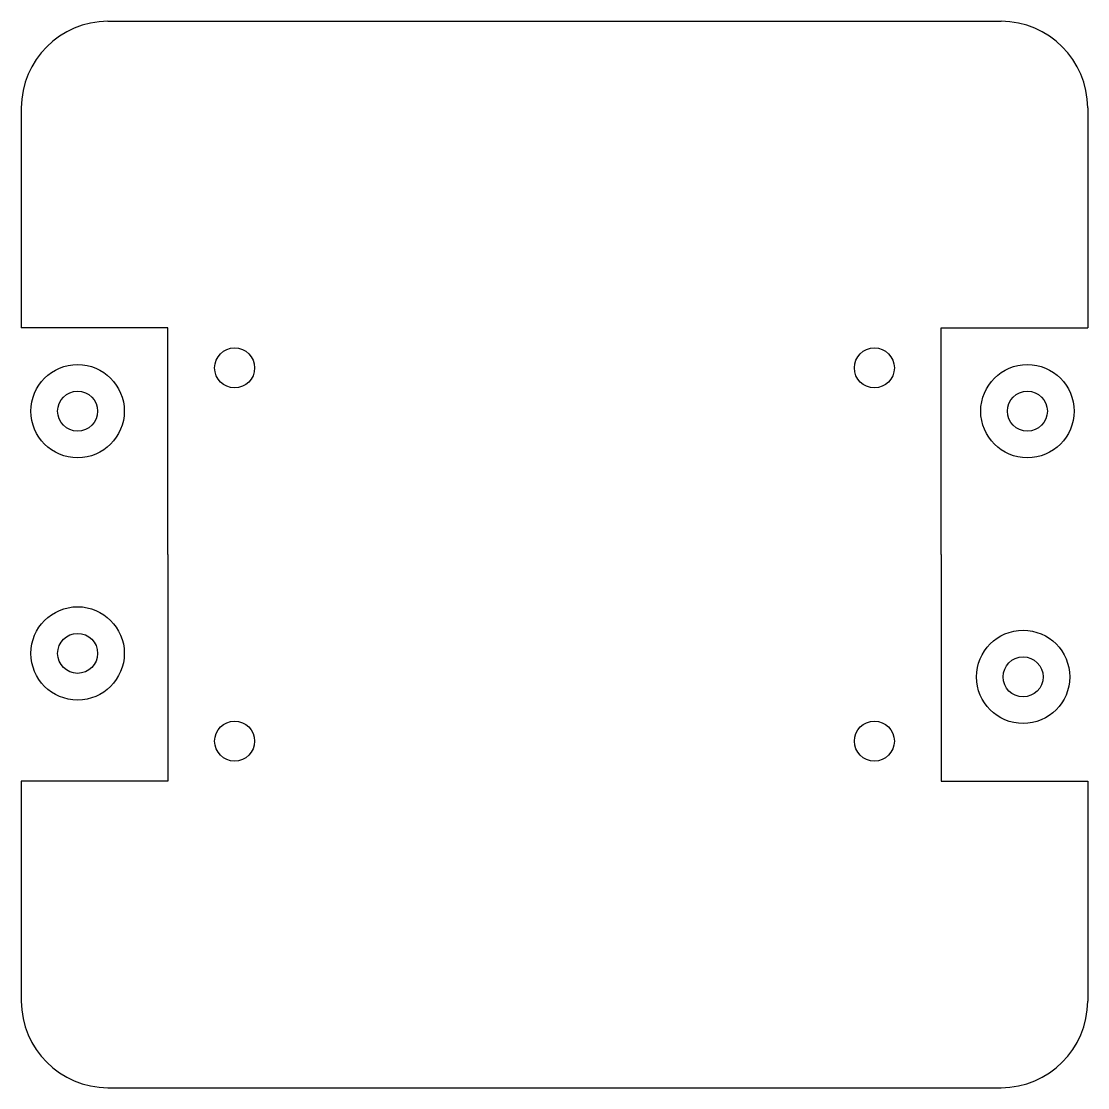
# Model space of a CAD drawing. Header units: millimetres. Extents: x 15 to 95, y -60 to 20.
import ezdxf

# ---------------------------------------------------------------- set-up
doc = ezdxf.new("R2010")
doc.units = ezdxf.units.MM
doc.header["$MEASUREMENT"] = 0

msp = doc.modelspace()

# ---------------------------------------------------------------- linework, layer by layer
for p, q in [((21.539, 19.995), (88.539, 19.995)), ((15.039, 13.495), (15.039, -3.005)), ((95.039, 13.495), (95.039, -3.005)), ((26.039, -3.005), (15.039, -3.005)), ((26.039, -20.005), (26.039, -3.005)), ((84.039, -20.005), (84.039, -3.005)), ((84.039, -3.005), (95.039, -3.005)), ((26.039, -20.005), (26.039, -37.005)), ((84.039, -20.005), (84.039, -37.005)), ((26.039, -37.005), (15.039, -37.005)), ((15.039, -37.005), (15.039, -53.505)), ((84.039, -37.005), (95.039, -37.005)), ((95.039, -37.005), (95.039, -53.505)), ((21.539, -60.005), (88.539, -60.005))]:
    msp.add_line(p, q)
for centre, radius in [((31.039, -6.005), 1.5), ((79.039, -6.005), 1.5), ((19.263, -9.251), 3.5), ((90.516, -9.251), 3.5), ((19.263, -9.251), 1.5), ((90.516, -9.251), 1.5), ((19.263, -27.424), 3.5), ((19.263, -27.424), 1.5), ((90.195, -29.188), 3.5), ((90.195, -29.188), 1.5), ((31.039, -34.005), 1.5), ((79.039, -34.005), 1.5)]:
    msp.add_circle(centre, radius)
for centre, start, end in [((21.539, 13.495), 90, 180), ((88.539, 13.495), 0, 90), ((21.539, -53.505), 180, 270), ((88.539, -53.505), 270, 0)]:
    msp.add_arc(centre, 6.5, start, end)

doc.saveas('drawing.dxf')
